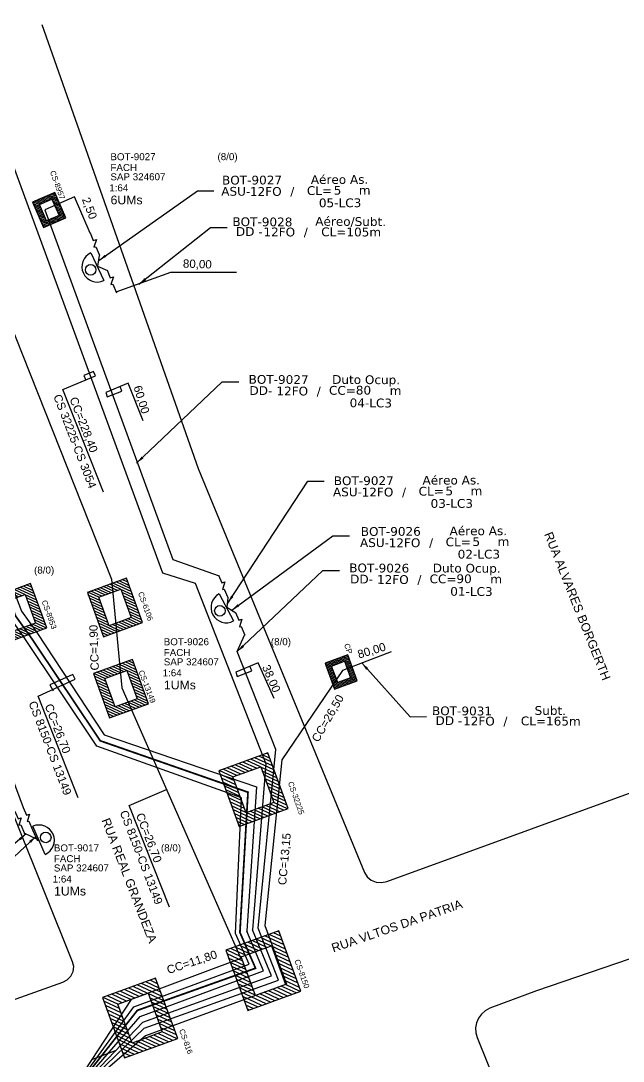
# Model space of a CAD drawing. Header units: metres. Extents: x -1286 to 457, y -500 to 94.
# Drawn here: x -761.7 to -614, y -364.1 to -108.8 of the extents above; entities that cross this region are included whole.
import ezdxf
from ezdxf.enums import TextEntityAlignment as Align

# ---------------------------------------------------------------- set-up
doc = ezdxf.new("R2010")
doc.units = ezdxf.units.M
for name, color, linetype in [('10.1-Caixas Subterrâneas', 5, 'Continuous'), ('CAP a instalar', 1, 'Continuous'), ('CDO_POSTE', 1, 'Continuous'), ('label_cabos', 7, 'Continuous'), ('Legenda', 1, 'Continuous'), ('QUADRA', 7, 'Continuous'), ('Subida Lateral', 5, 'Continuous')]:
    doc.layers.add(name, color=color, linetype=linetype)
doc.layers.add("20.0-LEGENDA DOS CDO'S", color=1, linetype='Continuous', lineweight=0)
doc.layers.add('Segmento Logradouro Texto', color=238, linetype='Continuous', lineweight=0)
doc.layers.add('EXTRA', color=50, linetype='Continuous', plot=False)
doc.styles.add('ARIAL', font='arial.ttf')
doc.styles.add('DIGICADE', font='arial.ttf')
doc.styles.add('siredit', font='verdana.ttf')
doc.linetypes.add('FENCELINE1', pattern='A,0.25,-0.1,[133,ltypeshp.shx,S=0.1,R=0,X=-0.1,Y=0],-0.1,1', length=1.45)
doc.dimstyles.new('ISO-25', dxfattribs={"dimtxt": 2.5, "dimasz": 2.5, "dimexe": 1.25, "dimexo": 0.625, "dimtad": 1, "dimtxsty": 'Standard', "dimcen": 2.5, "dimadec": 0, "dimazin": 0, "dimtfac": 1, "dimtmove": 0, "dimatfit": 3, "dimfxl": 0, "dimarcsym": 0})

# ---------------------------------------------------------------- blocks, each defined once
blk = doc.blocks.new('*X70')
at = {"color": 0, "linetype": 'Continuous'}
for p, q in [((-1.25, 0.34099), (-0.49099, 1.1)), ((-1.25, 0.517767), (-0.667767, 1.1)), ((-1.25, 0.694544), (-0.844544, 1.1)), ((-1.25, 0.87132), (-1.02132, 1.1)), ((-1.25, 1.048097), (-1.198097, 1.1)), ((-0.789214, 0.625), (-0.314214, 1.1)), ((-0.612437, 0.625), (-0.137437, 1.1)), ((-0.43566, 0.625), (0.03934, 1.1)), ((-0.258883, 0.625), (0.216117, 1.1)), ((-0.082107, 0.625), (0.392893, 1.1)), ((0.09467, 0.625), (0.56967, 1.1)), ((0.271447, 0.625), (0.746447, 1.1)), ((0.448223, 0.625), (0.923223, 1.1)), ((0.625, 0.625), (1.1, 1.1)), ((0.801777, 0.625), (1.25, 1.073223)), ((0.8035, 0.449947), (1.25, 0.896447)), ((-1.25, 0.164214), (-0.8035, 0.610714)), ((-1.25, -0.012563), (-0.8035, 0.433937)), ((0.8035, 0.27317), (1.25, 0.71967)), ((0.8035, 0.096393), (1.25, 0.542893)), ((-1.25, -0.18934), (-0.8035, 0.25716)), ((-1.25, -0.366117), (-0.8035, 0.080383)), ((0.8035, -0.080383), (1.25, 0.366117)), ((0.8035, -0.25716), (1.25, 0.18934)), ((0.8035, -0.433937), (1.25, 0.012563)), ((-1.25, -0.542893), (-0.8035, -0.096393)), ((-1.25, -0.71967), (-0.8035, -0.27317)), ((0.49099, -1.1), (1.25, -0.34099)), ((0.8035, -0.610714), (1.25, -0.164214)), ((-1.25, -0.896447), (-0.8035, -0.449947)), ((-1.25, -1.073223), (-0.801777, -0.625)), ((-1.1, -1.1), (-0.625, -0.625)), ((-0.923223, -1.1), (-0.448223, -0.625)), ((-0.746447, -1.1), (-0.271447, -0.625)), ((-0.56967, -1.1), (-0.09467, -0.625)), ((-0.392893, -1.1), (0.082107, -0.625)), ((-0.216117, -1.1), (0.258883, -0.625)), ((-0.03934, -1.1), (0.43566, -0.625)), ((0.137437, -1.1), (0.612437, -0.625)), ((0.314214, -1.1), (0.789214, -0.625)), ((0.667767, -1.1), (1.25, -0.517767)), ((0.844544, -1.1), (1.25, -0.694544)), ((1.02132, -1.1), (1.25, -0.87132)), ((1.198097, -1.1), (1.25, -1.048097))]:
    blk.add_line(p, q, dxfattribs=at)
blk = doc.blocks.new('MANHOLE_MQ')
at = {"color": 0, "linetype": 'Continuous'}
for p, q in [((0.00000623, 0.00000569), (-0.00000627, 0.00000569)), ((-0.00000627, 0.00000569), (-0.00000627, -0.00000531)), ((0.00000623, -0.00000531), (0.00000623, 0.00000569)), ((-0.00000404, 0.00000331), (0.00000399, 0.00000331)), ((-0.00000404, -0.00000294), (-0.00000404, 0.00000331)), ((0.00000399, 0.00000331), (0.00000399, -0.00000294)), ((0.00000399, -0.00000294), (-0.00000404, -0.00000294)), ((0.00000399, -0.00000294), (0.00000399, -0.00000294)), ((-0.00000627, -0.00000531), (0.00000623, -0.00000531))]:
    blk.add_line(p, q, dxfattribs=at)
at = {"color": 0, "linetype": 'Continuous', "xscale": 5e-06, "yscale": 5e-06, "zscale": 1e-05}
blk.add_blockref('*X70', (-0.00000002, 0.00000019), dxfattribs=at)
blk = doc.blocks.new('PDO_PRD')
at = {"color": 7}
blk.add_line((2.5, 0), (-2.5, 0), dxfattribs=at)
blk.add_circle((0, 1.19), 0.862, dxfattribs=at)
blk.add_arc((0, 0), 2.5, 0, 180, dxfattribs=at)
blk = doc.blocks.new('Inst CDOE-8 CAIXA DIST OPT CDOE 48F_8D C_SPL OPTAP')
at = {"layer": "20.0-LEGENDA DOS CDO'S", "color": 0}
for tag, p, style, flags in [('ID_ATIVIDADE', (0.12, 6.47), 'ARIAL', 3), ('FATOR', (7.92, 6.47), 'ARIAL', 1), ('QTDE', (0.23, -0.97), 'DIGICADE', 3)]:
    blk.add_attdef(tag, p, '', height=0.8, rotation=0.118, dxfattribs=dict(at, style=style, flags=flags))
at = {"layer": "20.0-LEGENDA DOS CDO'S", "color": 0, "style": 'ARIAL'}
for tag, p, height in [('FID', (0.12, 5.25), 0.8), ('CORDOALHA', (0.12, 4.02), 0.8), ('SAP', (0.12, 2.96), 0.8), ('1:XX', (-0.01, 1.7), 0.8), ('UMS', (0.14, 0.22), 1)]:
    blk.add_attdef(tag, p, '', height=height, rotation=0.118, dxfattribs=at)
blk.add_attdef('FIBRAS_UTILIZADAS', text='', height=0.8, rotation=0.118, dxfattribs=at).set_placement((13.48, 5.26), align=Align.CENTER)
blk = doc.blocks.new('Inst CB DT OCUP CFOA-SM-DD-S-12')
at = {"layer": 'label_cabos', "color": 0, "style": 'siredit'}
for tag, flags, p in [('ID_ATIVIDADE', 3, (1.31, 2.67)), ('FATOR', 1, (11.56, 2.55))]:
    blk.add_attdef(tag, text='', height=1, rotation=359.69, dxfattribs=dict(at, flags=flags)).set_placement(p, align=Align.MIDDLE_CENTER)
for tag, p in [('DESTINO_CABO', (3.13, 1.26)), ('TIPO_CABO', (13.11, 1.24)), ('TIPO_CABO', (1.11, 0)), ('CABO', (4.69, -0.05)), ('/', (7.71, -0.05)), ('LANCE', (10.41, 0.02)), ('UND', (16.46, 0)), ('FID', (13.65, -1.41))]:
    blk.add_attdef(tag, text='', height=1, rotation=359.69, dxfattribs=at).set_placement(p, align=Align.MIDDLE_CENTER)
blk.add_attdef('QTDE', (11.93, -0.45), '', height=1, rotation=359.69, dxfattribs=at)
blk = doc.blocks.new('Inst CB AS CFOA-SM-ASU-120-S-12')
at = {"layer": 'label_cabos', "color": 0, "style": 'siredit'}
for tag, flags, p in [('ID_ATIVIDADE', 3, (1.31, 2.67)), ('FATOR', 1, (11.56, 2.55))]:
    blk.add_attdef(tag, text='', height=1, rotation=359.69, dxfattribs=dict(at, flags=flags)).set_placement(p, align=Align.MIDDLE_CENTER)
for tag, p in [('DESTINO_CABO', (3.13, 1.26)), ('TIPO_CABO', (13.11, 1.24)), ('TIPO_CABO', (1.26, 0)), ('CABO', (4.69, -0.05)), ('/', (7.71, -0.05)), ('LANCE', (10.81, 0)), ('UND', (15.96, 0)), ('FID', (13.15, -1.41))]:
    blk.add_attdef(tag, text='', height=1, rotation=359.69, dxfattribs=at).set_placement(p, align=Align.MIDDLE_CENTER)
blk.add_attdef('QTDE', (12.43, -0.47), '', height=1, rotation=359.69, dxfattribs=at)
blk = doc.blocks.new('LEGENDA DOS CABOS')
at = {"layer": 'EXTRA', "color": 0, "style": 'siredit'}
for tag, p in [('ID', (4.6, 0.97)), ('XX', (9.03, 0.97))]:
    blk.add_attdef(tag, text='', height=0.48, rotation=359.69, dxfattribs=at).set_placement(p, align=Align.MIDDLE_CENTER)
at = {"layer": 'Legenda', "color": 0, "style": 'siredit'}
for tag, p in [('TIPO_CABO', (1.31, 0)), ('CABO', (4.69, -0.05)), ('/', (6.81, -0.05)), ('METROS', (10.03, -0.05))]:
    blk.add_attdef(tag, text='', height=0.8, rotation=359.69, dxfattribs=at).set_placement(p, align=Align.MIDDLE_CENTER)

msp = doc.modelspace()

# ---------------------------------------------------------------- linework, layer by layer
at = {"layer": '10.1-Caixas Subterrâneas', "color": 30}
for points in [[(-741.45, -224.47), (-751.4, -199.25), (-743.43, -195.93), (-743.88, -194.86), (-746.28, -195.83), (-745.85, -196.8)], [(-731.75, -206.98), (-735.38, -197.74), (-740.87, -200.05), (-740.52, -201.12), (-736.96, -199.68), (-737.4, -198.51)], [(-699.57, -275.09), (-703.51, -266.36), (-709, -268.67), (-708.65, -269.74), (-705.09, -268.3), (-705.53, -267.13)], [(-747.65, -299.49), (-757.48, -274.53), (-748.43, -270.4), (-749, -269.18), (-754.61, -271.76), (-753.8, -273.26)], [(-725.3, -326.29), (-735.13, -301.33), (-726.04, -297.41)]]:
    msp.add_lwpolyline(points, dxfattribs=at)
at = {"layer": 'CAP a instalar', "color": 7, "linetype": 'FENCELINE1', "ltscale": 5}
for points in [[(-793.86, -108.82), (-739.52, -245.81), (-736.96, -272.45), (-707.76, -338.89)], [(-774.93, -109.3), (-763.55, -144.59), (-727.01, -244.25), (-718.94, -246.82), (-701.63, -291.13), (-704.93, -331.9)], [(-860.59, -134.52), (-849.08, -134.52), (-815.51, -122.35), (-792.37, -177.87), (-773.05, -223.57), (-761.52, -253.64), (-757.81, -258.89), (-741.28, -283.99), (-703.95, -296.8), (-706.32, -332.09), (-706.22, -332.24)], [(-744.69, -160.9), (-748.58, -152.03), (-755.83, -155.23), (-724.45, -241.03), (-713.1, -245.03)], [(-742.48, -166.37), (-742.93, -169)], [(-742.94, -169.05), (-740.5, -170.09)], [(-708.81, -170.59), (-724.99, -170.59), (-738.46, -175.41)], [(-710.99, -250.37), (-711.21, -252.72), (-709.02, -254.09)], [(-752.4, -376.1), (-734.05, -350.75), (-705.73, -340.27), (-709.11, -332.79), (-707.59, -299.51), (-743.05, -286.78), (-760.86, -260.16), (-763.57, -256.3), (-771.21, -274.92), (-761.14, -301.85)], [(-752.49, -376.29), (-731.46, -356), (-698.57, -344.21), (-703.53, -331.47), (-699.23, -287.63), (-708.64, -263.58), (-706.86, -259.56)], [(-670.95, -263.68), (-682.81, -268.26), (-697.71, -290.19), (-701.85, -330.81), (-696.59, -345.18), (-731.16, -357.85), (-752.58, -376.29)], [(-757.11, -309.98), (-760.92, -308.12)], [(-758.84, -307.33), (-757.75, -309.84), (-757.12, -309.98)], [(-707.76, -338.89), (-734.63, -348.98), (-752.58, -376.29), (-731.84, -354.52), (-700.23, -343.15), (-704.93, -331.9)], [(-752.4, -376.1), (-732.45, -353.17), (-702.18, -341.9), (-706.31, -332.19)]]:
    msp.add_lwpolyline(points, dxfattribs=at)
at = {"layer": 'CAP a instalar', "color": 1, "linetype": 'FENCELINE1', "ltscale": 5, "const_width": 0.43}
msp.add_lwpolyline([(-775.25, -222.97), (-774.38, -224.52), (-763.02, -254.83), (-758.99, -260.48), (-742.24, -285.48), (-706.02, -298.1), (-708, -332.5), (-704.17, -341.29), (-733.15, -351.63), (-752.4, -376.1)], dxfattribs=at)
at = {"layer": 'QUADRA', "color": 4}
for points in [[(-756.6, -109.76), (-718.21, -218.7), (-677.45, -317.78), (-676.78, -318.84), (-675.81, -319.67), (-674.6, -320.16), (-673.3, -320.28), (-671.99, -320.03), (-582.42, -287.41)], [(-839.29, -375.63), (-804.8, -363.75), (-751.44, -344.68), (-750.33, -344.1), (-749.44, -343.2), (-748.89, -342.1), (-748.74, -340.9), (-749.01, -339.7), (-776.42, -271.55), (-777.08, -270.51), (-778.06, -269.71), (-779.26, -269.24), (-780.58, -269.11), (-781.86, -269.38), (-875.32, -303.78)], [(-569.97, -324.48), (-635.31, -346.82), (-646.72, -351.05), (-647.83, -351.7), (-648.76, -352.55), (-649.5, -353.57), (-649.99, -354.7), (-650.2, -355.91), (-650.14, -357.11), (-649.81, -358.29), (-636.84, -390.59)], [(-738.55, -361.58), (-744.38, -363.74)]]:
    msp.add_lwpolyline(points, dxfattribs=at)
at = {"layer": 'Subida Lateral', "color": 5}
for points in [[(-744.75, -160.83), (-743.95, -162.71), (-743.2, -162.46), (-743.78, -164.33), (-743.33, -164.25), (-742.44, -166.34)], [(-740.58, -170.03), (-739.78, -171.91), (-739.03, -171.66), (-739.61, -173.53), (-739.15, -173.45), (-738.26, -175.54)], [(-713.26, -244.83), (-712.47, -246.71), (-711.72, -246.46), (-712.3, -248.33), (-711.84, -248.25), (-710.95, -250.34)], [(-709.09, -254.03), (-708.29, -255.92), (-707.55, -255.66), (-708.12, -257.53), (-707.67, -257.45), (-706.78, -259.54)], [(-763.16, -302.71), (-762.36, -304.6), (-761.62, -304.35), (-762.19, -306.21), (-761.74, -306.13), (-760.85, -308.23)], [(-761.16, -301.82), (-760.36, -303.7), (-759.62, -303.45), (-760.19, -305.32), (-759.74, -305.24), (-758.85, -307.33)]]:
    msp.add_lwpolyline(points, dxfattribs=at)

# ---------------------------------------------------------------- block references
at = {"lineweight": 0}
ref = msp.add_blockref('Inst CB DT OCUP CFOA-SM-DD-S-12', (-705.25, -199.54), dxfattribs=dict(at, xscale=2.150537634408602, yscale=2.150537634408602, zscale=2.150537634408602))
ref.add_attrib('DESTINO_CABO', 'BOT-9027', dxfattribs={"layer": 'label_cabos', "color": 0, "height": 2.151, "rotation": 359.69, "style": 'siredit'}).set_placement((-698.51, -196.83), align=Align.MIDDLE_CENTER)
ref.add_attrib('TIPO_CABO', 'Duto Ocup.', dxfattribs={"layer": 'label_cabos', "color": 0, "height": 2.151, "rotation": 359.69, "style": 'siredit'}).set_placement((-677.06, -196.87), align=Align.MIDDLE_CENTER)
ref.add_attrib('/', '/', dxfattribs={"layer": 'label_cabos', "color": 0, "height": 2.15, "rotation": 359.69, "style": 'siredit'}).set_placement((-688.66, -199.66), align=Align.MIDDLE_CENTER)
ref.add_attrib('FID', '04-LC3', dxfattribs={"layer": 'label_cabos', "color": 0, "height": 2.151, "rotation": 359.69, "style": 'siredit'}).set_placement((-675.9, -202.58), align=Align.MIDDLE_CENTER)
ref.add_attrib('LANCE', 'CC=', dxfattribs={"layer": 'label_cabos', "color": 0, "height": 2.151, "rotation": 359.69, "style": 'siredit'}).set_placement((-682.86, -199.5), align=Align.MIDDLE_CENTER)
ref.add_attrib('UND', 'm', dxfattribs={"layer": 'label_cabos', "color": 0, "height": 2.15, "rotation": 359.69, "style": 'siredit'}).set_placement((-669.84, -199.54), align=Align.MIDDLE_CENTER)
ref.add_attrib('CABO', '12FO', dxfattribs={"layer": 'label_cabos', "color": 0, "height": 2.151, "rotation": 359.69, "style": 'siredit'}).set_placement((-695.17, -199.66), align=Align.MIDDLE_CENTER)
ref.add_attrib('TIPO_CABO', 'DD-', dxfattribs={"layer": 'label_cabos', "color": 0, "height": 2.151, "rotation": 359.69, "style": 'siredit'}).set_placement((-702.86, -199.55), align=Align.MIDDLE_CENTER)
ref.add_attrib('QTDE', '80', (-679.59, -200.52), dxfattribs={"layer": 'label_cabos', "color": 0, "height": 2.151, "rotation": 359.69, "style": 'siredit'})
ref = msp.add_blockref('Inst CB DT OCUP CFOA-SM-DD-S-12', (-680.58, -245.8), dxfattribs=dict(at, xscale=2.150537634408602, yscale=2.150537634408602, zscale=2.150537634408602))
ref.add_attrib('DESTINO_CABO', 'BOT-9026', dxfattribs={"layer": 'label_cabos', "color": 0, "height": 2.151, "rotation": 359.69, "style": 'siredit'}).set_placement((-673.84, -243.09), align=Align.MIDDLE_CENTER)
ref.add_attrib('TIPO_CABO', 'Duto Ocup.', dxfattribs={"layer": 'label_cabos', "color": 0, "height": 2.151, "rotation": 359.69, "style": 'siredit'}).set_placement((-652.39, -243.13), align=Align.MIDDLE_CENTER)
ref.add_attrib('/', '/', dxfattribs={"layer": 'label_cabos', "color": 0, "height": 2.15, "rotation": 359.69, "style": 'siredit'}).set_placement((-663.99, -245.91), align=Align.MIDDLE_CENTER)
ref.add_attrib('FID', '01-LC3', dxfattribs={"layer": 'label_cabos', "color": 0, "height": 2.151, "rotation": 359.69, "style": 'siredit'}).set_placement((-651.23, -248.84), align=Align.MIDDLE_CENTER)
ref.add_attrib('LANCE', 'CC=', dxfattribs={"layer": 'label_cabos', "color": 0, "height": 2.151, "rotation": 359.69, "style": 'siredit'}).set_placement((-658.19, -245.76), align=Align.MIDDLE_CENTER)
ref.add_attrib('UND', 'm', dxfattribs={"layer": 'label_cabos', "color": 0, "height": 2.15, "rotation": 359.69, "style": 'siredit'}).set_placement((-645.17, -245.8), align=Align.MIDDLE_CENTER)
ref.add_attrib('CABO', '12FO', dxfattribs={"layer": 'label_cabos', "color": 0, "height": 2.151, "rotation": 359.69, "style": 'siredit'}).set_placement((-670.5, -245.91), align=Align.MIDDLE_CENTER)
ref.add_attrib('TIPO_CABO', 'DD-', dxfattribs={"layer": 'label_cabos', "color": 0, "height": 2.151, "rotation": 359.69, "style": 'siredit'}).set_placement((-678.18, -245.81), align=Align.MIDDLE_CENTER)
ref.add_attrib('QTDE', '90', (-654.92, -246.78), dxfattribs={"layer": 'label_cabos', "color": 0, "height": 2.151, "rotation": 359.69, "style": 'siredit'})
at = {"layer": '10.1-Caixas Subterrâneas', "color": 30}
for p, xscale, yscale, zscale, rotation in [((-754.67, -155.19), 540561.525894455, 540561.525894455, 540561.525894455, 113.6066673089385), ((-761.95, -254), 926393.9603065822, 926393.9603065822, 926393.9603065822, 110.0743727343682), ((-738.48, -252.69), 926393.9603065822, 926393.9603065822, 926393.9603065822, 110.0743727343682), ((-683.09, -268.55), 540561.5258944549, 540561.5258944549, 540561.5258944549, 110.0743727343682), ((-737, -272.61), 926393.9603065822, 926393.9603065822, 926393.9603065822, 110.0743727343682), ((-704.5, -297.39), 1162979.176128607, 1162979.176128607, 1162979.176128607, 110.0743727343682), ((-702.04, -341.78), 1260758.458363949, 1260758.458363949, 1260758.458363949, 110.0743727343682), ((-732.26, -353.42), 1260758.458363949, 1260758.458363949, 1260758.458363949, 110.0743727343682)]:
    msp.add_blockref('MANHOLE_MQ', p, dxfattribs=dict(at, xscale=xscale, yscale=yscale, zscale=zscale, rotation=rotation))
at = {"layer": "20.0-LEGENDA DOS CDO'S", "color": 7, "lineweight": 0, "xscale": 2.150537634408602, "yscale": 2.150537634408602, "zscale": 2.150537634408602}
for p, values in [((-784.99, -255.76), {'FID': 'BOT-9018', 'CORDOALHA': 'FACH', 'SAP': 'SAP 324607', '1:XX': '1:64', 'UMS': '2UMs', 'FIBRAS_UTILIZADAS': '(8/0)'}), ((-726.93, -273.34), {'FID': 'BOT-9026', 'CORDOALHA': 'FACH', 'SAP': 'SAP 324607', '1:XX': '1:64', 'UMS': '1UMs', 'FIBRAS_UTILIZADAS': '(8/0)'}), ((-753.88, -323.92), {'FID': 'BOT-9017', 'CORDOALHA': 'FACH', 'SAP': 'SAP 324607', '1:XX': '1:64', 'UMS': '1UMs', 'FIBRAS_UTILIZADAS': '(8/0)'})]:
    msp.add_blockref('Inst CDOE-8 CAIXA DIST OPT CDOE 48F_8D C_SPL OPTAP', p, dxfattribs=at).add_auto_attribs(values)
at = {"layer": 'CAP a instalar', "color": 7, "linetype": 'FENCELINE1', "ltscale": 5, "xscale": 1.506270967882164, "yscale": 1.506270967882164, "zscale": 1.506270967882164, "rotation": 115.36015505272}
msp.add_blockref('PDO_PRD', (-742.98, -169.15), dxfattribs=at)
at = {"layer": 'CAP a instalar', "linetype": 'FENCELINE1', "ltscale": 5, "xscale": 1.506270967882164, "yscale": 1.506270967882164, "zscale": 1.506270967882164, "rotation": 118.3858656834065}
msp.add_blockref('PDO_PRD', (-711.33, -252.75), dxfattribs=at)
at = {"layer": 'CDO_POSTE', "color": 1, "xscale": 1.506270967882164, "yscale": 1.506270967882164, "zscale": 1.506270967882164, "rotation": 293.3852210611132}
msp.add_blockref('PDO_PRD', (-757.26, -309.91), dxfattribs=at)
at = {"layer": 'label_cabos'}
ref = msp.add_blockref('Inst CB AS CFOA-SM-ASU-120-S-12', (-711.74, -150.67), dxfattribs=dict(at, xscale=2.150537634408602, yscale=2.150537634408602, zscale=2.150537634408602, rotation=0.4634636605451002))
ref.add_attrib('DESTINO_CABO', 'BOT-9027', dxfattribs={"color": 0, "height": 2.151, "rotation": 0.1535, "style": 'siredit'}).set_placement((-705.03, -147.9), align=Align.MIDDLE_CENTER)
ref.add_attrib('TIPO_CABO', 'Aéreo As.', dxfattribs={"color": 0, "height": 2.151, "rotation": 0.1535, "style": 'siredit'}).set_placement((-683.57, -147.76), align=Align.MIDDLE_CENTER)
ref.add_attrib('CABO', '12FO', dxfattribs={"color": 0, "height": 2.151, "rotation": 0.1535, "style": 'siredit'}).set_placement((-701.66, -150.7), align=Align.MIDDLE_CENTER)
ref.add_attrib('/', '/', dxfattribs={"color": 0, "height": 2.15, "rotation": 0.1535, "style": 'siredit'}).set_placement((-695.15, -150.65), align=Align.MIDDLE_CENTER)
ref.add_attrib('TIPO_CABO', 'ASU-', dxfattribs={"color": 0, "height": 2.151, "rotation": 0.1535, "style": 'siredit'}).set_placement((-709.02, -150.66), align=Align.MIDDLE_CENTER)
ref.add_attrib('FID', '05-LC3', dxfattribs={"color": 0, "height": 2.151, "rotation": 0.1535, "style": 'siredit'}).set_placement((-683.44, -153.48), align=Align.MIDDLE_CENTER)
ref.add_attrib('LANCE', 'CL=', dxfattribs={"color": 0, "height": 2.151, "rotation": 0.1535, "style": 'siredit'}).set_placement((-688.49, -150.48), align=Align.MIDDLE_CENTER)
ref.add_attrib('QTDE', '5', (-685, -151.47), dxfattribs={"color": 0, "height": 2.15, "rotation": 0.1535, "style": 'siredit'})
ref.add_attrib('UND', 'm', dxfattribs={"color": 0, "height": 2.15, "rotation": 0.1535, "style": 'siredit'}).set_placement((-677.41, -150.39), align=Align.MIDDLE_CENTER)
at = {"layer": 'label_cabos', "color": 0, "lineweight": 0}
ref = msp.add_blockref('LEGENDA DOS CABOS', (-711.6, -161.65), dxfattribs=dict(at, xscale=2.150537634408602, yscale=2.150537634408602, zscale=2.150537634408602))
ref.add_attrib('ID', 'BOT-9028', dxfattribs={"color": 0, "height": 2.151, "rotation": 359.69, "style": 'siredit'}).set_placement((-702.49, -158.15), align=Align.MIDDLE_CENTER)
ref.add_attrib('CABO', '12FO', dxfattribs={"color": 0, "height": 2.151, "rotation": 359.69, "style": 'siredit'}).set_placement((-698.35, -160.63), align=Align.MIDDLE_CENTER)
ref.add_attrib('METROS', 'CL=105m', dxfattribs={"color": 0, "height": 2.151, "rotation": 359.69, "style": 'siredit'}).set_placement((-680.73, -160.63), align=Align.MIDDLE_CENTER)
ref.add_attrib('XX', 'Aéreo/Subt.', dxfattribs={"color": 0, "height": 2.1505, "rotation": 359.69, "style": 'siredit'}).set_placement((-680.84, -158.06), align=Align.MIDDLE_CENTER)
ref.add_attrib('/', '/', dxfattribs={"color": 0, "height": 2.15, "rotation": 359.69, "style": 'siredit'}).set_placement((-691.84, -160.63), align=Align.MIDDLE_CENTER)
ref.add_attrib('TIPO_CABO', 'DD -', dxfattribs={"color": 0, "height": 2.151, "rotation": 359.69, "style": 'siredit'}).set_placement((-705.71, -160.53), align=Align.MIDDLE_CENTER)
at = {"layer": 'label_cabos'}
ref = msp.add_blockref('Inst CB AS CFOA-SM-ASU-120-S-12', (-684.34, -224.43), dxfattribs=dict(at, xscale=2.150537634408602, yscale=2.150537634408602, zscale=2.150537634408602, rotation=0.4634636605450999))
ref.add_attrib('DESTINO_CABO', 'BOT-9027', dxfattribs={"color": 0, "height": 2.151, "rotation": 0.1535, "style": 'siredit'}).set_placement((-677.63, -221.66), align=Align.MIDDLE_CENTER)
ref.add_attrib('TIPO_CABO', 'Aéreo As.', dxfattribs={"color": 0, "height": 2.151, "rotation": 0.1535, "style": 'siredit'}).set_placement((-656.18, -221.53), align=Align.MIDDLE_CENTER)
ref.add_attrib('CABO', '12FO', dxfattribs={"color": 0, "height": 2.151, "rotation": 0.1535, "style": 'siredit'}).set_placement((-674.27, -224.46), align=Align.MIDDLE_CENTER)
ref.add_attrib('/', '/', dxfattribs={"color": 0, "height": 2.15, "rotation": 0.1535, "style": 'siredit'}).set_placement((-667.75, -224.41), align=Align.MIDDLE_CENTER)
ref.add_attrib('TIPO_CABO', 'ASU-', dxfattribs={"color": 0, "height": 2.151, "rotation": 0.1535, "style": 'siredit'}).set_placement((-681.63, -224.42), align=Align.MIDDLE_CENTER)
ref.add_attrib('FID', '03-LC3', dxfattribs={"color": 0, "height": 2.151, "rotation": 0.1535, "style": 'siredit'}).set_placement((-656.05, -227.24), align=Align.MIDDLE_CENTER)
ref.add_attrib('LANCE', 'CL=', dxfattribs={"color": 0, "height": 2.151, "rotation": 0.1535, "style": 'siredit'}).set_placement((-661.1, -224.24), align=Align.MIDDLE_CENTER)
ref.add_attrib('QTDE', '5', (-657.61, -225.24), dxfattribs={"color": 0, "height": 2.15, "rotation": 0.1535, "style": 'siredit'})
ref.add_attrib('UND', 'm', dxfattribs={"color": 0, "height": 2.15, "rotation": 0.1535, "style": 'siredit'}).set_placement((-650.01, -224.15), align=Align.MIDDLE_CENTER)
ref = msp.add_blockref('Inst CB AS CFOA-SM-ASU-120-S-12', (-677.71, -236.87), dxfattribs=dict(at, xscale=2.150537634408602, yscale=2.150537634408602, zscale=2.150537634408602, rotation=0.4634636605450999))
ref.add_attrib('DESTINO_CABO', 'BOT-9026', dxfattribs={"color": 0, "height": 2.151, "rotation": 0.1535, "style": 'siredit'}).set_placement((-671, -234.11), align=Align.MIDDLE_CENTER)
ref.add_attrib('TIPO_CABO', 'Aéreo As.', dxfattribs={"color": 0, "height": 2.151, "rotation": 0.1535, "style": 'siredit'}).set_placement((-649.55, -233.97), align=Align.MIDDLE_CENTER)
ref.add_attrib('CABO', '12FO', dxfattribs={"color": 0, "height": 2.151, "rotation": 0.1535, "style": 'siredit'}).set_placement((-667.64, -236.9), align=Align.MIDDLE_CENTER)
ref.add_attrib('/', '/', dxfattribs={"color": 0, "height": 2.15, "rotation": 0.1535, "style": 'siredit'}).set_placement((-661.12, -236.85), align=Align.MIDDLE_CENTER)
ref.add_attrib('TIPO_CABO', 'ASU-', dxfattribs={"color": 0, "height": 2.151, "rotation": 0.1535, "style": 'siredit'}).set_placement((-675, -236.86), align=Align.MIDDLE_CENTER)
ref.add_attrib('FID', '02-LC3', dxfattribs={"color": 0, "height": 2.151, "rotation": 0.1535, "style": 'siredit'}).set_placement((-649.41, -239.69), align=Align.MIDDLE_CENTER)
ref.add_attrib('LANCE', 'CL=', dxfattribs={"color": 0, "height": 2.151, "rotation": 0.1535, "style": 'siredit'}).set_placement((-654.47, -236.68), align=Align.MIDDLE_CENTER)
ref.add_attrib('QTDE', '5', (-650.98, -237.68), dxfattribs={"color": 0, "height": 2.15, "rotation": 0.1535, "style": 'siredit'})
ref.add_attrib('UND', 'm', dxfattribs={"color": 0, "height": 2.15, "rotation": 0.1535, "style": 'siredit'}).set_placement((-643.38, -236.59), align=Align.MIDDLE_CENTER)
at = {"layer": 'label_cabos', "color": 0, "lineweight": 0}
ref = msp.add_blockref('LEGENDA DOS CABOS', (-662.66, -281.66), dxfattribs=dict(at, xscale=2.150537634408602, yscale=2.150537634408602, zscale=2.150537634408602))
ref.add_attrib('ID', 'BOT-9031', dxfattribs={"color": 0, "height": 2.151, "rotation": 359.69, "style": 'siredit'}).set_placement((-653.54, -278.15), align=Align.MIDDLE_CENTER)
ref.add_attrib('CABO', '12FO', dxfattribs={"color": 0, "height": 2.151, "rotation": 359.69, "style": 'siredit'}).set_placement((-649.4, -280.64), align=Align.MIDDLE_CENTER)
ref.add_attrib('METROS', 'CL=165m', dxfattribs={"color": 0, "height": 2.151, "rotation": 359.69, "style": 'siredit'}).set_placement((-631.78, -280.64), align=Align.MIDDLE_CENTER)
ref.add_attrib('XX', 'Subt.', dxfattribs={"color": 0, "height": 2.151, "rotation": 359.69, "style": 'siredit'}).set_placement((-631.89, -278.06), align=Align.MIDDLE_CENTER)
ref.add_attrib('/', '/', dxfattribs={"color": 0, "height": 2.15, "rotation": 359.69, "style": 'siredit'}).set_placement((-642.89, -280.64), align=Align.MIDDLE_CENTER)
ref.add_attrib('TIPO_CABO', 'DD -', dxfattribs={"color": 0, "height": 2.151, "rotation": 359.69, "style": 'siredit'}).set_placement((-656.76, -280.54), align=Align.MIDDLE_CENTER)

# ---------------------------------------------------------------- texts
at = {"layer": '10.1-Caixas Subterrâneas', "color": 30, "style": 'ARIAL'}
for s, height, rotation, p in [('CS-8957', 1.347, 289.7597, (-754.6, -145.85)), ('2,50', 2.021, 291.0197, (-746.79, -152.6)), ('80,00', 2.021, 358.098, (-722, -169.37)), ('60,00', 2.021, 287.1015, (-734.11, -198.67)), ('CS 32225-CS 3054', 2.021, 291.1041, (-753.79, -200.93)), ('CC=228,40', 2.021, 291.1041, (-749.82, -201.59)), ('CS-6106', 1.347, 289.7597, (-733, -249.21)), ('CS-8953', 1.347, 289.7597, (-756.64, -251.25)), ('CC=1,90', 2.021, 91.7627, (-742.58, -268.2)), ('CP', 1.347, 289.7597, (-682.49, -261.88)), ('80,00', 2.021, 16.9859, (-678.79, -265.32)), ('38,00', 2.021, 293.5645, (-702.62, -267.37)), ('CS-13149', 1.347, 290.8979, (-732.89, -268.46)), ('CC=26,50', 2.021, 60.1056, (-688.78, -286)), ('CS 8150-CS 13149', 2.021, 290.9854, (-759.86, -276.2)), ('CC=26,70', 2.021, 290.9854, (-755.89, -276.87)), ('CS-32225', 1.347, 289.5368, (-696.26, -295.76)), ('CS 8150-CS 13149', 2.021, 290.9854, (-737.5, -303)), ('CC=26,70', 2.021, 290.9854, (-733.53, -303.66)), ('CC=13,15', 2.021, 84.7615, (-696.67, -320.96)), ('CC=11,80', 2.021, 18.2719, (-725.53, -342.73)), ('CS-8150', 1.347, 289.7597, (-694.66, -339.4)), ('CS-816', 1.347, 289.7597, (-722.94, -356.48))]:
    msp.add_text(s, height=height, rotation=rotation, dxfattribs=at).set_placement(p)
at = {"layer": "20.0-LEGENDA DOS CDO'S", "color": 7, "style": 'ARIAL'}
for s, height, p in [('BOT-9027', 1.72, (-739.76, -143.04)), ('FACH', 1.72, (-739.75, -145.68)), ('SAP 324607', 1.72, (-739.75, -147.96)), ('1:64', 1.72, (-740.04, -150.67)), ('6UMs', 2.151, (-739.71, -153.86))]:
    msp.add_text(s, height=height, rotation=0.118, dxfattribs=at).set_placement(p)
msp.add_text('(8/0)', height=1.72, rotation=0.118, dxfattribs=at).set_placement((-711.03, -143.01), align=Align.CENTER)
at = {"layer": 'Segmento Logradouro Texto', "color": 5, "linetype": 'Continuous', "char_height": 2.1505, "attachment_point": 1, "style": 'DIGICADE'}
for s, insert, width, rotation in [('\\fArial|b0|i0|c0|p34;\\W1.0000000000;\\T1.0000000000;\\o\\lRUA ALVARES BORGERTH', (-631.45, -233.97), 39.496, 291.7538), ('\\fArial|b0|i0|c0|p34;\\W1.0000000000;\\T1.0000000000;\\o\\lRUA REAL GRANDEZA', (-739.97, -304.18), 33.1602, 291.1174), ('\\o\\l\\fArial|b0|i0|c0|p34;\\T1.0000000000;\\W1.0000000000;RUA REAL GRANDEZA', (-739.97, -304.18), 33.1602, 291.1174), ('\\fArial|b0|i0|c0|p34;\\W1.0000000000;\\T1.0000000000;\\o\\lRUA VLTOS DA PATRIA', (-685.8, -335.39), 34.3294, 19.0824)]:
    msp.add_mtext(s, dxfattribs=dict(at, insert=insert, width=width, rotation=rotation))

# ---------------------------------------------------------------- leaders
for points in [[(-742.59, -167.65), (-718.44, -150.54), (-714.4, -150.53)], [(-732.76, -173.45), (-715.2, -159.56), (-711.16, -159.55)], [(-733.32, -217.34), (-712.32, -197.43), (-708.28, -197.42)], [(-710.98, -251.71), (-691.35, -221.76), (-687.31, -221.75)], [(-709.96, -253.42), (-685.18, -235.21), (-681.14, -235.2)], [(-708.65, -263.6), (-687.65, -243.69), (-683.61, -243.68)], [(-678.13, -266.37), (-666.25, -279.57), (-662.21, -279.56)], [(-760.43, -308.34), (-783.04, -327.4), (-787.08, -327.39)], [(-758.01, -308.93), (-785.32, -334.58), (-789.36, -334.57)]]:
    msp.add_leader(points, dimstyle='ISO-25', override={"dimasz": 2})

doc.saveas('drawing.dxf')
